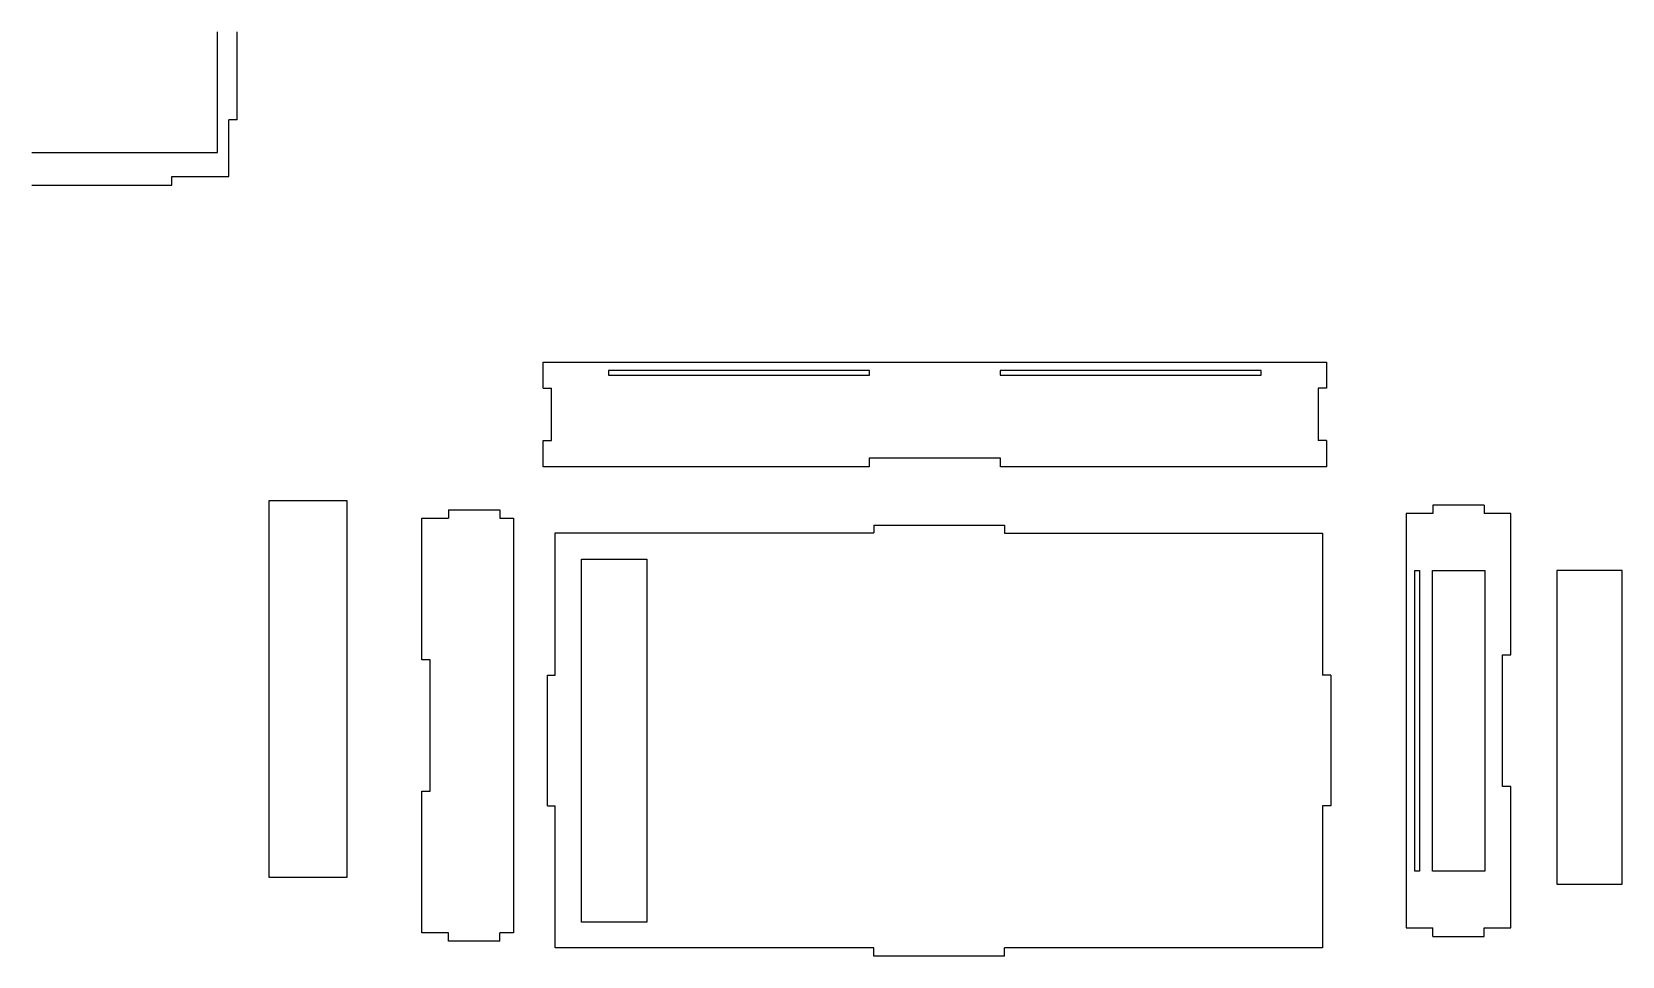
# Model space of a CAD drawing. Extents: x -694 to 525, y -247 to 461.
import ezdxf

# ---------------------------------------------------------------- set-up
doc = ezdxf.new("R2010")
doc.units = 0
doc.layers.get('0').update_dxf_attribs({"linetype": 'CONTINUOUS'})

msp = doc.modelspace()

# ---------------------------------------------------------------- linework, layer by layer
for p, q in [((-551.2, 368.3), (-551.2, 460.7)), ((-536.2, 393.3), (-536.2, 460.7)), ((-542.7, 349.8), (-542.7, 393.3)), ((-536.2, 393.3), (-542.7, 393.3)), ((-693.5, 368.3), (-551.2, 368.3)), ((-693.5, 343.3), (-586.2, 343.3)), ((-586.2, 343.3), (-586.2, 349.8)), ((-586.2, 349.8), (-542.7, 349.8)), ((-301.9, 207.8), (298.1, 207.8)), ((-301.9, 187.8), (-301.9, 207.8)), ((298.1, 207.8), (298.1, 187.8)), ((-251.9, 201.3), (-251.9, 197.8)), ((-51.9, 201.3), (-251.9, 201.3)), ((-251.9, 197.8), (-51.9, 197.8)), ((-51.9, 197.8), (-51.9, 201.3)), ((248.1, 201.3), (48.1, 201.3)), ((48.1, 201.3), (48.1, 197.8)), ((48.1, 197.8), (248.1, 197.8)), ((248.1, 197.8), (248.1, 201.3)), ((-301.9, 187.8), (-295.5, 187.8)), ((-295.5, 147.8), (-295.5, 187.8)), ((298.1, 187.8), (291.8, 187.8)), ((291.8, 187.8), (291.8, 147.8)), ((-301.9, 147.8), (-295.5, 147.8)), ((-301.9, 127.8), (-301.9, 147.8)), ((298.1, 147.8), (291.8, 147.8)), ((298.1, 147.8), (298.1, 127.8)), ((-52.2, 134.2), (-52.2, 127.8)), ((48.5, 134.2), (-52.2, 134.2)), ((48.5, 127.8), (48.5, 134.2)), ((-52.2, 127.8), (-301.9, 127.8)), ((298.1, 127.8), (48.5, 127.8)), ((-452, 101.7), (-512, 101.7)), ((-512, 101.7), (-512, -186.3)), ((-452, -186.3), (-452, 101.7)), ((379.5, 98.3), (379.5, 92)), ((418.8, 98.3), (379.5, 98.3)), ((418.8, 98.3), (418.8, 92)), ((-394.7, 88.3), (-374.4, 88.3)), ((-394.7, -20), (-394.7, 88.3)), ((-374.4, 94.7), (-374.4, 88.3)), ((-374.4, 94.7), (-335.1, 94.7)), ((-335.1, 94.7), (-335.1, 88.3)), ((-335.1, 88.3), (-324.7, 88.3)), ((-324.7, 88.3), (-324.7, -229)), ((359.2, 92), (359.2, -225.3)), ((379.5, 92), (359.2, 92)), ((439.2, 92), (418.8, 92)), ((439.2, -16.3), (439.2, 92)), ((-292.6, 77.1), (-48.6, 77.1)), ((-292.6, -31.9), (-292.6, 77.1)), ((-48.6, 83.1), (51.4, 83.1)), ((-48.6, 83.1), (-48.6, 77.1)), ((51.4, 83.1), (51.4, 76.8)), ((51.4, 76.8), (295.1, 76.8)), ((295.1, 76.8), (295.1, -31.9)), ((-272.6, 57.1), (-222.6, 57.1)), ((-272.6, -220.9), (-272.6, 57.1)), ((-222.6, 57.1), (-222.6, -220.9)), ((365.7, 48.3), (369.2, 48.3)), ((365.7, -181.7), (365.7, 48.3)), ((369.2, 48.3), (369.2, -181.7)), ((379.2, 48.3), (419.2, 48.3)), ((379.2, -181.7), (379.2, 48.3)), ((419.2, 48.3), (419.2, -181.7)), ((474.5, 48.3), (474.5, -191.7)), ((524.5, 48.3), (474.5, 48.3)), ((524.5, -191.7), (524.5, 48.3)), ((-388.4, -20), (-394.7, -20)), ((-388.4, -120.7), (-388.4, -20)), ((432.8, -117), (432.8, -16.3)), ((432.8, -16.3), (439.2, -16.3)), ((-298.6, -131.9), (-298.6, -31.9)), ((-298.6, -31.9), (-292.6, -31.9)), ((301.4, -31.9), (295.1, -31.9)), ((301.4, -31.9), (301.4, -131.9)), ((-394.7, -229), (-394.7, -120.7)), ((-394.7, -120.7), (-388.4, -120.7)), ((439.2, -117), (432.8, -117)), ((439.2, -225.3), (439.2, -117)), ((-298.6, -131.9), (-292.6, -131.9)), ((-292.6, -240.5), (-292.6, -131.9)), ((295.1, -131.9), (295.1, -240.5)), ((301.4, -131.9), (295.1, -131.9)), ((369.2, -181.7), (365.7, -181.7)), ((419.2, -181.7), (379.2, -181.7)), ((-512, -186.3), (-452, -186.3)), ((474.5, -191.7), (524.5, -191.7)), ((-374.4, -229), (-394.7, -229)), ((-374.4, -235.3), (-374.4, -229)), ((-335.1, -235.3), (-335.1, -229)), ((-324.7, -229), (-335.1, -229)), ((-222.6, -220.9), (-272.6, -220.9)), ((359.2, -225.3), (379.5, -225.3)), ((379.5, -231.7), (379.5, -225.3)), ((418.8, -231.7), (418.8, -225.3)), ((418.8, -225.3), (439.2, -225.3)), ((-335.1, -235.3), (-374.4, -235.3)), ((-48.6, -240.5), (-292.6, -240.5)), ((-48.6, -246.9), (-48.6, -240.5)), ((51.4, -246.9), (51.4, -240.5)), ((295.1, -240.5), (51.4, -240.5)), ((379.5, -231.7), (418.8, -231.7)), ((51.4, -246.9), (-48.6, -246.9))]:
    msp.add_line(p, q)

doc.saveas('drawing.dxf')
